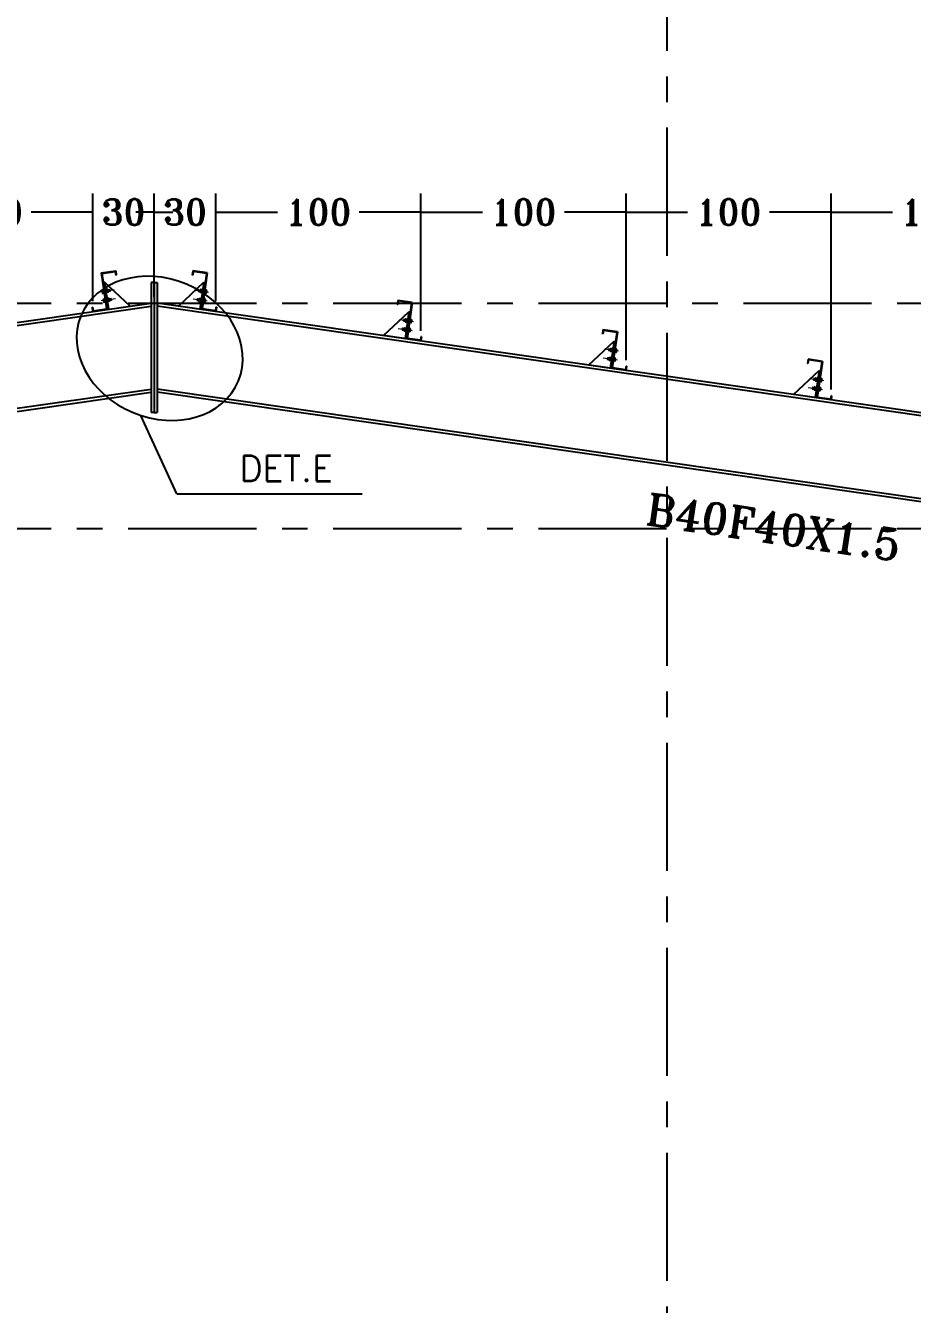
# Model space of a CAD drawing. Header units: inches. Extents: x 460503 to 460688, y 47570 to 48852.
# Drawn here: x 460538.18 to 460546.83, y 47970.78 to 47983.25 of the extents above; entities that cross this region are included whole.
import ezdxf

# ---------------------------------------------------------------- set-up
doc = ezdxf.new("R2010")
doc.units = ezdxf.units.IN
doc.header["$MEASUREMENT"] = 0
doc.linetypes.add('CENTER', pattern=[2, 1.25, -0.25, 0.25, -0.25])
doc.layers.add('2', color=2, linetype='Continuous', lineweight=9)
doc.layers.add('TEXT', color=250, linetype='Continuous', lineweight=30)
for name, color, linetype in [('2Y', 2, 'Continuous'), ('3G', 3, 'Continuous'), ('AXE', 1, 'CENTER'), ('TIE', 2, 'Continuous')]:
    doc.layers.add(name, color=color, linetype=linetype)
doc.styles.add('ROMANC', font='TXT.shx')
doc.styles.add('ROMANT', font='romant')
doc.dimstyles.new('1-50', dxfattribs={"dimscale": 0, "dimtxt": 0.25, "dimasz": 0.18, "dimexe": 0.18, "dimexo": 0.0625, "dimgap": 0.09, "dimtad": 0, "dimdec": 0, "dimlfac": 50, "dimzin": 0, "dimdsep": 46, "dimtxsty": 'ROMANT', "dimblk": 'OBLIQUE', "dimcen": 0.09, "dimclrd": 1, "dimclre": 1, "dimclrt": 2, "dimadec": 0, "dimazin": 0, "dimtfac": 1, "dimtdec": 0, "dimtofl": 0, "dimtmove": 2, "dimatfit": 3, "dimldrblk": 'OBLIQUE', "dimfxl": 0.18, "dimtolj": 1, "dimtzin": 0, "dimarcsym": 0})

# ---------------------------------------------------------------- blocks, each defined once
blk = doc.blocks.new('TIE')
at = {"layer": 'TIE'}
for p, q in [((-3.48, 20), (4.44, 21.17)), ((4.44, 21.17), (4.78, 18.9)), ((-3.48, 20), (-0.54, 0.21)), ((-3.13, 19.74), (4.19, 20.83)), ((-3.13, 19.74), (-0.2, -0.04)), ((-1.61, 14.91), (-2.4, 14.8)), ((-1.61, 14.91), (-2.4, 14.8)), ((12.45, 1.85), (-1.61, 14.91)), ((-1.61, 14.91), (0.59, 0.09)), ((4.19, 20.83), (4.48, 18.85)), ((4.48, 18.85), (4.78, 18.9)), ((-8.45, 1.06), (-8.15, 1.1)), ((-8.45, 1.06), (-8.11, -1.22)), ((-8.15, 1.1), (-7.86, -0.87)), ((-7.86, -0.87), (-0.54, 0.21)), ((-0.2, -0.04), (12.45, 1.85)), ((-8.11, -1.22), (-0.2, -0.04))]:
    blk.add_line(p, q, dxfattribs=at)
blk = doc.blocks.new('*D569')
at = {"color": 1, "lineweight": -2, "transparency": 16777216}
for p, q in [((460538.838, 47980.564), (460538.838, 47981.614)), ((460539.438, 47980.609), (460539.438, 47981.614)), ((460538.838, 47981.434), (460538.658, 47981.434)), ((460539.438, 47981.434), (460539.618, 47981.434))]:
    blk.add_line(p, q, dxfattribs=at)
at = {"layer": 'Defpoints', "color": 0, "transparency": 16777216}
for p in [(460538.838, 47981.434), (460538.838, 47980.502), (460539.438, 47980.547)]:
    blk.add_point(p, dxfattribs=at)
at = {"color": 2, "transparency": 16777216, "insert": (460539.138, 47981.434), "char_height": 0.25, "attachment_point": 5, "style": 'ROMANT'}
blk.add_mtext('\\A1;30', dxfattribs=at)
blk = doc.blocks.new('_OBLIQUE')
blk = doc.blocks.new('*D570')
at = {"color": 1, "lineweight": -2, "transparency": 16777216}
for p, q in [((460536.838, 47980.277), (460536.838, 47981.614)), ((460538.838, 47980.564), (460538.838, 47981.614)), ((460536.838, 47981.434), (460537.438, 47981.434)), ((460538.838, 47981.434), (460538.237, 47981.434))]:
    blk.add_line(p, q, dxfattribs=at)
at = {"layer": 'Defpoints', "color": 0, "transparency": 16777216}
for p in [(460536.838, 47981.434), (460538.838, 47980.502), (460536.838, 47980.215)]:
    blk.add_point(p, dxfattribs=at)
at = {"color": 2, "transparency": 16777216, "insert": (460537.838, 47981.434), "char_height": 0.25, "attachment_point": 5, "style": 'ROMANT'}
blk.add_mtext('\\A1;100', dxfattribs=at)
blk = doc.blocks.new('*D560')
at = {"color": 1, "lineweight": -2, "transparency": 16777216}
for p, q in [((460539.438, 47980.609), (460539.438, 47981.614)), ((460540.039, 47980.564), (460540.039, 47981.614)), ((460539.438, 47981.434), (460539.258, 47981.434)), ((460540.039, 47981.434), (460540.219, 47981.434))]:
    blk.add_line(p, q, dxfattribs=at)
at = {"layer": 'Defpoints', "color": 0, "transparency": 16777216}
for p in [(460540.039, 47981.434), (460539.438, 47980.547), (460540.039, 47980.502)]:
    blk.add_point(p, dxfattribs=at)
at = {"color": 2, "transparency": 16777216, "insert": (460539.738, 47981.434), "char_height": 0.25, "attachment_point": 5, "rotation": 0, "style": 'ROMANT'}
blk.add_mtext('\\A1;30', dxfattribs=at)
blk = doc.blocks.new('*D561')
at = {"color": 1, "lineweight": -2, "transparency": 16777216}
for p, q in [((460540.039, 47980.564), (460540.039, 47981.614)), ((460542.039, 47980.277), (460542.039, 47981.614)), ((460540.039, 47981.434), (460540.639, 47981.434)), ((460542.039, 47981.434), (460541.438, 47981.434))]:
    blk.add_line(p, q, dxfattribs=at)
at = {"layer": 'Defpoints', "color": 0, "transparency": 16777216}
for p in [(460542.039, 47981.434), (460540.039, 47980.502), (460542.039, 47980.215)]:
    blk.add_point(p, dxfattribs=at)
at = {"color": 2, "transparency": 16777216, "insert": (460541.039, 47981.434), "char_height": 0.25, "attachment_point": 5, "rotation": 0, "style": 'ROMANT'}
blk.add_mtext('\\A1;100', dxfattribs=at)
blk = doc.blocks.new('*D562')
at = {"color": 1, "lineweight": -2, "transparency": 16777216}
for p, q in [((460542.039, 47980.277), (460542.039, 47981.614)), ((460544.039, 47979.99), (460544.039, 47981.614)), ((460542.039, 47981.434), (460542.639, 47981.434)), ((460544.039, 47981.434), (460543.438, 47981.434))]:
    blk.add_line(p, q, dxfattribs=at)
at = {"layer": 'Defpoints', "color": 0, "transparency": 16777216}
for p in [(460544.039, 47981.434), (460542.039, 47980.215), (460544.039, 47979.928)]:
    blk.add_point(p, dxfattribs=at)
at = {"color": 2, "transparency": 16777216, "insert": (460543.039, 47981.434), "char_height": 0.25, "attachment_point": 5, "rotation": 0, "style": 'ROMANT'}
blk.add_mtext('\\A1;100', dxfattribs=at)
blk = doc.blocks.new('*D563')
at = {"color": 1, "lineweight": -2, "transparency": 16777216}
for p, q in [((460544.039, 47979.99), (460544.039, 47981.614)), ((460546.039, 47979.703), (460546.039, 47981.614)), ((460544.039, 47981.434), (460544.639, 47981.434)), ((460546.039, 47981.434), (460545.438, 47981.434))]:
    blk.add_line(p, q, dxfattribs=at)
at = {"layer": 'Defpoints', "color": 0, "transparency": 16777216}
for p in [(460546.039, 47981.434), (460544.039, 47979.928), (460546.039, 47979.641)]:
    blk.add_point(p, dxfattribs=at)
at = {"color": 2, "transparency": 16777216, "insert": (460545.039, 47981.434), "char_height": 0.25, "attachment_point": 5, "rotation": 0, "style": 'ROMANT'}
blk.add_mtext('\\A1;100', dxfattribs=at)
blk = doc.blocks.new('*D564')
at = {"color": 1, "lineweight": -2, "transparency": 16777216}
for p, q in [((460546.039, 47979.703), (460546.039, 47981.614)), ((460548.039, 47979.416), (460548.039, 47981.614)), ((460546.039, 47981.434), (460546.639, 47981.434)), ((460548.039, 47981.434), (460547.438, 47981.434))]:
    blk.add_line(p, q, dxfattribs=at)
at = {"layer": 'Defpoints', "color": 0, "transparency": 16777216}
for p in [(460548.039, 47981.434), (460546.039, 47979.641), (460548.039, 47979.354)]:
    blk.add_point(p, dxfattribs=at)
at = {"color": 2, "transparency": 16777216, "insert": (460547.039, 47981.434), "char_height": 0.25, "attachment_point": 5, "rotation": 0, "style": 'ROMANT'}
blk.add_mtext('\\A1;100', dxfattribs=at)

msp = doc.modelspace()

# ---------------------------------------------------------------- linework, layer by layer
at = {"layer": '2'}
for p, q in [((460539.04735808, 47980.6743121), (460538.90934863, 47980.65429814)), ((460538.92550081, 47980.66971628), (460538.92921271, 47980.64412025)), ((460538.9268529, 47980.66648379), (460538.92593336, 47980.66703321)), ((460538.92715033, 47980.66443282), (460538.92642474, 47980.66364482)), ((460538.92936599, 47980.64966515), (460538.92836535, 47980.65026303)), ((460538.92951833, 47980.64759314), (460538.92885673, 47980.64687463)), ((460538.92941396, 47980.6749569), (460538.93799562, 47980.6762014)), ((460538.92988874, 47980.66587699), (460538.93929504, 47980.66724108)), ((460538.93240183, 47980.64905835), (460538.94173558, 47980.65041192)), ((460538.93445333, 47980.6402071), (460538.943035, 47980.6414516)), ((460538.93799562, 47980.6762014), (460538.943035, 47980.6414516)), ((460538.94298078, 47980.67889549), (460538.9394707, 47980.67838646)), ((460538.94499033, 47980.67739496), (460538.95008061, 47980.64229415)), ((460538.94858008, 47980.6402846), (460538.94507, 47980.63977557)), ((460538.96531524, 47980.67316488), (460538.94600814, 47980.67037653)), ((460538.9683699, 47980.65210094), (460538.9490628, 47980.64931258)), ((460538.96429743, 47980.68018331), (460538.96938771, 47980.6450825)), ((460538.96930804, 47980.68270189), (460538.96579796, 47980.68219286)), ((460538.97131759, 47980.68120136), (460538.97640787, 47980.64610056)), ((460538.98450585, 47980.68293471), (460538.97134304, 47980.68102586)), ((460538.97134304, 47980.68102586), (460538.97638242, 47980.64627606)), ((460538.97490734, 47980.644091), (460538.97139726, 47980.64358198)), ((460538.98528879, 47980.67583082), (460538.97236815, 47980.67395709)), ((460538.98814207, 47980.65564482), (460538.97529397, 47980.65378161)), ((460538.98954522, 47980.64818492), (460538.97638242, 47980.64627606)), ((460538.98450585, 47980.68293471), (460538.98860767, 47980.67936327)), ((460538.98802719, 47980.677275), (460538.98875278, 47980.678063)), ((460538.98832462, 47980.67522402), (460538.98924417, 47980.6746746)), ((460538.98860767, 47980.67936327), (460538.99246356, 47980.65277441)), ((460539.00550828, 47980.67899362), (460538.98900828, 47980.67660081)), ((460538.99246356, 47980.65277441), (460538.98954522, 47980.64818492)), ((460539.00071342, 47980.65679135), (460538.98964378, 47980.67221866)), ((460538.99088047, 47980.657089), (460538.99167006, 47980.65794649)), ((460538.99577098, 47980.65607461), (460538.99102597, 47980.66268754)), ((460538.99132299, 47980.65505906), (460538.99216144, 47980.6545581)), ((460539.00565586, 47980.6575081), (460538.99167832, 47980.67698802)), ((460539.00856294, 47980.65792968), (460538.99206295, 47980.65553687)), ((460539.00799374, 47980.6618547), (460538.99662076, 47980.67770477)), ((460539.00661155, 47980.67138583), (460539.00156319, 47980.67842151)), ((460539.00550828, 47980.67899362), (460539.00856294, 47980.65792968)), ((460539.82869579, 47980.6743121), (460539.96670523, 47980.65429814)), ((460539.87054558, 47980.67899362), (460539.86749092, 47980.65792968)), ((460539.86749092, 47980.65792968), (460539.88399091, 47980.65553687)), ((460539.86806012, 47980.6618547), (460539.8794331, 47980.67770477)), ((460539.86944231, 47980.67138583), (460539.87449067, 47980.67842151)), ((460539.870398, 47980.6575081), (460539.88437554, 47980.67698802)), ((460539.87054558, 47980.67899362), (460539.88704558, 47980.67660081)), ((460539.87534044, 47980.65679135), (460539.88641008, 47980.67221866)), ((460539.88028288, 47980.65607461), (460539.88502789, 47980.66268754)), ((460539.88744619, 47980.67936327), (460539.8835903, 47980.65277441)), ((460539.8835903, 47980.65277441), (460539.88650864, 47980.64818492)), ((460539.88473087, 47980.65505906), (460539.88389242, 47980.6545581)), ((460539.88517339, 47980.657089), (460539.8843838, 47980.65794649)), ((460539.88650864, 47980.64818492), (460539.89967144, 47980.64627606)), ((460539.88772924, 47980.67522402), (460539.8868097, 47980.6746746)), ((460539.88802667, 47980.677275), (460539.88730108, 47980.678063)), ((460539.89154801, 47980.68293471), (460539.88744619, 47980.67936327)), ((460539.8879118, 47980.65564482), (460539.90075989, 47980.65378161)), ((460539.89076507, 47980.67583082), (460539.90368571, 47980.67395709)), ((460539.89154801, 47980.68293471), (460539.90471082, 47980.68102586)), ((460539.90473627, 47980.68120136), (460539.89964599, 47980.64610056)), ((460539.90471082, 47980.68102586), (460539.89967144, 47980.64627606)), ((460539.90114652, 47980.644091), (460539.9046566, 47980.64358198)), ((460539.91175643, 47980.68018331), (460539.90666615, 47980.6450825)), ((460539.90674582, 47980.68270189), (460539.9102559, 47980.68219286)), ((460539.90768396, 47980.65210094), (460539.92699106, 47980.64931258)), ((460539.91073862, 47980.67316488), (460539.93004573, 47980.67037653)), ((460539.93106353, 47980.67739496), (460539.92597325, 47980.64229415)), ((460539.92747378, 47980.6402846), (460539.93098386, 47980.63977557)), ((460539.93805824, 47980.6762014), (460539.93301887, 47980.6414516)), ((460539.94160053, 47980.6402071), (460539.93301887, 47980.6414516)), ((460539.93307308, 47980.67889549), (460539.93658317, 47980.67838646)), ((460539.94365203, 47980.64905835), (460539.93431828, 47980.65041192)), ((460539.94616512, 47980.66587699), (460539.93675883, 47980.66724108)), ((460539.9466399, 47980.6749569), (460539.93805824, 47980.6762014)), ((460539.94653553, 47980.64759314), (460539.94719713, 47980.64687463)), ((460539.94668787, 47980.64966515), (460539.94768851, 47980.65026303)), ((460539.95055305, 47980.66971628), (460539.94684115, 47980.64412025)), ((460539.94890353, 47980.66443282), (460539.94962912, 47980.66364482)), ((460539.94920096, 47980.66648379), (460539.9501205, 47980.66703321)), ((460539.05975206, 47980.58699678), (460538.92174261, 47980.56698282)), ((460538.93815764, 47980.58243908), (460538.94186955, 47980.55684305)), ((460538.93950974, 47980.57920659), (460538.93859019, 47980.57975601)), ((460538.93980717, 47980.57715562), (460538.93908157, 47980.57636762)), ((460538.94202283, 47980.56238795), (460538.94102218, 47980.56298583)), ((460538.94217517, 47980.56031594), (460538.94151357, 47980.55959743)), ((460538.9420708, 47980.5876797), (460538.95065246, 47980.5889242)), ((460538.94254557, 47980.57859979), (460538.95195187, 47980.57996388)), ((460538.94505866, 47980.56178115), (460538.95439242, 47980.56313472)), ((460538.94711017, 47980.5529299), (460538.95569183, 47980.5541744)), ((460538.95065246, 47980.5889242), (460538.95569183, 47980.5541744)), ((460538.95563761, 47980.59161829), (460538.95212753, 47980.59110926)), ((460538.95764717, 47980.59011776), (460538.96273744, 47980.55501695)), ((460538.96123692, 47980.5530074), (460538.95772684, 47980.55249837)), ((460538.97797207, 47980.58588768), (460538.95866497, 47980.58309933)), ((460538.98102674, 47980.56482374), (460538.96171964, 47980.56203538)), ((460538.97695427, 47980.59290611), (460538.98204455, 47980.5578053)), ((460538.98196488, 47980.59542469), (460538.97845479, 47980.59491566)), ((460538.98397443, 47980.59392416), (460538.98906471, 47980.55882336)), ((460538.99716268, 47980.59565751), (460538.98399988, 47980.59374866)), ((460538.98399988, 47980.59374866), (460538.98903926, 47980.55899886)), ((460538.98756418, 47980.5568138), (460538.9840541, 47980.55630478)), ((460538.99794562, 47980.58855362), (460538.98502499, 47980.58667989)), ((460539.0007989, 47980.56836762), (460538.98795081, 47980.56650441)), ((460539.00220206, 47980.56090772), (460538.98903926, 47980.55899886)), ((460538.99716268, 47980.59565751), (460539.00126451, 47980.59208607)), ((460539.00068402, 47980.5899978), (460539.00140962, 47980.5907858)), ((460539.00098145, 47980.58794682), (460539.001901, 47980.5873974)), ((460539.00126451, 47980.59208607), (460539.00512039, 47980.56549721)), ((460539.01816511, 47980.59171642), (460539.00166512, 47980.58932361)), ((460539.00512039, 47980.56549721), (460539.00220206, 47980.56090772)), ((460539.01337026, 47980.56951415), (460539.00230061, 47980.58494146)), ((460539.0035373, 47980.5698118), (460539.00432689, 47980.57066929)), ((460539.00842782, 47980.56879741), (460539.0036828, 47980.57541034)), ((460539.00397982, 47980.56778186), (460539.00481827, 47980.5672809)), ((460539.01831269, 47980.5702309), (460539.00433516, 47980.58971082)), ((460539.02121978, 47980.57065248), (460539.00471979, 47980.56825967)), ((460539.02065058, 47980.5745775), (460539.00927759, 47980.59042757)), ((460539.01926839, 47980.58410863), (460539.01422003, 47980.59114431)), ((460539.01816511, 47980.59171642), (460539.02121978, 47980.57065248)), ((460539.8163018, 47980.58699678), (460539.95431125, 47980.56698282)), ((460539.85788875, 47980.59171642), (460539.85483408, 47980.57065248)), ((460539.85483408, 47980.57065248), (460539.87133408, 47980.56825967)), ((460539.85540328, 47980.5745775), (460539.86677627, 47980.59042757)), ((460539.85678547, 47980.58410863), (460539.86183383, 47980.59114431)), ((460539.85774117, 47980.5702309), (460539.87171871, 47980.58971082)), ((460539.85788875, 47980.59171642), (460539.87438874, 47980.58932361)), ((460539.86268361, 47980.56951415), (460539.87375325, 47980.58494146)), ((460539.86762604, 47980.56879741), (460539.87237106, 47980.57541034)), ((460539.87478935, 47980.59208607), (460539.87093347, 47980.56549721)), ((460539.87093347, 47980.56549721), (460539.8738518, 47980.56090772)), ((460539.87207404, 47980.56778186), (460539.87123559, 47980.5672809)), ((460539.87251656, 47980.5698118), (460539.87172697, 47980.57066929)), ((460539.8738518, 47980.56090772), (460539.88701461, 47980.55899886)), ((460539.87507241, 47980.58794682), (460539.87415286, 47980.5873974)), ((460539.87536984, 47980.5899978), (460539.87464424, 47980.5907858)), ((460539.87889118, 47980.59565751), (460539.87478935, 47980.59208607)), ((460539.87525496, 47980.56836762), (460539.88810305, 47980.56650441)), ((460539.87810824, 47980.58855362), (460539.89102888, 47980.58667989)), ((460539.87889118, 47980.59565751), (460539.89205398, 47980.59374866)), ((460539.89207943, 47980.59392416), (460539.88698915, 47980.55882336)), ((460539.89205398, 47980.59374866), (460539.88701461, 47980.55899886)), ((460539.88848968, 47980.5568138), (460539.89199976, 47980.55630478)), ((460539.89909959, 47980.59290611), (460539.89400932, 47980.5578053)), ((460539.89408899, 47980.59542469), (460539.89759907, 47980.59491566)), ((460539.89502712, 47980.56482374), (460539.91433422, 47980.56203538)), ((460539.89808179, 47980.58588768), (460539.91738889, 47980.58309933)), ((460539.91840669, 47980.59011776), (460539.91331642, 47980.55501695)), ((460539.91481694, 47980.5530074), (460539.91832702, 47980.55249837)), ((460539.9254014, 47980.5889242), (460539.92036203, 47980.5541744)), ((460539.92894369, 47980.5529299), (460539.92036203, 47980.5541744)), ((460539.92041625, 47980.59161829), (460539.92392633, 47980.59110926)), ((460539.9309952, 47980.56178115), (460539.92166144, 47980.56313472)), ((460539.93350829, 47980.57859979), (460539.92410199, 47980.57996388)), ((460539.93398307, 47980.5876797), (460539.9254014, 47980.5889242)), ((460539.93387869, 47980.56031594), (460539.93454029, 47980.55959743)), ((460539.93403103, 47980.56238795), (460539.93503168, 47980.56298583)), ((460539.93789622, 47980.58243908), (460539.93418431, 47980.55684305)), ((460539.93624669, 47980.57715562), (460539.93697229, 47980.57636762)), ((460539.93654412, 47980.57920659), (460539.93746367, 47980.57975601)), ((460541.8286165, 47980.3867418), (460541.96662595, 47980.36672784)), ((460541.8704663, 47980.39142332), (460541.86741163, 47980.37035938)), ((460541.86798083, 47980.3742844), (460541.87935382, 47980.39013447)), ((460541.86936303, 47980.38381553), (460541.87441138, 47980.39085121)), ((460541.87031872, 47980.3699378), (460541.88429626, 47980.38941772)), ((460541.8704663, 47980.39142332), (460541.8869663, 47980.38903051)), ((460541.87526116, 47980.36922105), (460541.8863308, 47980.38464836)), ((460541.8873669, 47980.39179297), (460541.88351102, 47980.36520411)), ((460541.88764996, 47980.38765372), (460541.88673041, 47980.3871043)), ((460541.88794739, 47980.3897047), (460541.88722179, 47980.3904927)), ((460541.89146873, 47980.39536442), (460541.8873669, 47980.39179297)), ((460541.89068579, 47980.38826053), (460541.90360643, 47980.38638679)), ((460541.89146873, 47980.39536442), (460541.90463153, 47980.39345556)), ((460541.90465698, 47980.39363107), (460541.89956671, 47980.35853026)), ((460541.90463153, 47980.39345556), (460541.89959216, 47980.35870576)), ((460541.91167715, 47980.39261301), (460541.90658687, 47980.3575122)), ((460541.90666654, 47980.39513159), (460541.91017662, 47980.39462256)), ((460541.91065934, 47980.38559458), (460541.92996644, 47980.38280623)), ((460541.93098425, 47980.38982466), (460541.92589397, 47980.35472385)), ((460541.93797896, 47980.3886311), (460541.93293958, 47980.3538813)), ((460541.9329938, 47980.39132519), (460541.93650388, 47980.39081616)), ((460541.94608584, 47980.37830669), (460541.93667954, 47980.37967078)), ((460541.94656062, 47980.3873866), (460541.93797896, 47980.3886311)), ((460541.95047377, 47980.38214598), (460541.94676186, 47980.35654995)), ((460541.94882424, 47980.37686252), (460541.94954984, 47980.37607452)), ((460541.94912167, 47980.37891349), (460541.95004122, 47980.37946291)), ((460541.81622252, 47980.29942648), (460541.95423197, 47980.27941252)), ((460541.85780946, 47980.30414612), (460541.8547548, 47980.28308218)), ((460541.8547548, 47980.28308218), (460541.87125479, 47980.28068937)), ((460541.855324, 47980.2870072), (460541.86669698, 47980.30285727)), ((460541.85670619, 47980.29653833), (460541.86175455, 47980.30357401)), ((460541.85766188, 47980.2826606), (460541.87163942, 47980.30214052)), ((460541.85780946, 47980.30414612), (460541.87430946, 47980.30175331)), ((460541.86260432, 47980.28194385), (460541.87367396, 47980.29737116)), ((460541.86741163, 47980.37035938), (460541.88391163, 47980.36796657)), ((460541.86754676, 47980.28122711), (460541.87229177, 47980.28784004)), ((460541.87471007, 47980.30451577), (460541.87085418, 47980.27792691)), ((460541.87085418, 47980.27792691), (460541.87377252, 47980.27333742)), ((460541.87199475, 47980.28021156), (460541.8711563, 47980.2797106)), ((460541.87243727, 47980.2822415), (460541.87164769, 47980.28309899)), ((460541.87377252, 47980.27333742), (460541.88693532, 47980.27142856)), ((460541.87499312, 47980.30037653), (460541.87407358, 47980.2998271)), ((460541.87529055, 47980.3024275), (460541.87456496, 47980.3032155)), ((460541.87881189, 47980.30808722), (460541.87471007, 47980.30451577)), ((460541.87517568, 47980.28079732), (460541.88802377, 47980.27893411)), ((460541.87802896, 47980.30098333), (460541.89094959, 47980.29910959)), ((460541.87881189, 47980.30808722), (460541.8919747, 47980.30617836)), ((460541.88020359, 47980.36850431), (460541.88494861, 47980.37511724)), ((460541.88351102, 47980.36520411), (460541.88642935, 47980.36061462)), ((460541.88465159, 47980.36748876), (460541.88381314, 47980.3669878)), ((460541.88509411, 47980.3695187), (460541.88430452, 47980.37037619)), ((460541.88642935, 47980.36061462), (460541.89959216, 47980.35870576)), ((460541.89200015, 47980.30635387), (460541.88690987, 47980.27125306)), ((460541.8919747, 47980.30617836), (460541.88693532, 47980.27142856)), ((460541.88783251, 47980.36807452), (460541.9006806, 47980.36621131)), ((460541.8884104, 47980.2692435), (460541.89192048, 47980.26873448)), ((460541.89902031, 47980.30533581), (460541.89393003, 47980.270235)), ((460541.8940097, 47980.30785439), (460541.89751978, 47980.30734536)), ((460541.89494784, 47980.27725344), (460541.91425494, 47980.27446509)), ((460541.8980025, 47980.29831738), (460541.91730961, 47980.29552903)), ((460541.90106723, 47980.3565207), (460541.90457731, 47980.35601168)), ((460541.90760467, 47980.36453064), (460541.92691177, 47980.36174229)), ((460541.91832741, 47980.30254746), (460541.91323713, 47980.26744665)), ((460541.91473766, 47980.2654371), (460541.91824774, 47980.26492807)), ((460541.92532212, 47980.3013539), (460541.92028275, 47980.2666041)), ((460541.92886441, 47980.2653596), (460541.92028275, 47980.2666041)), ((460541.92033697, 47980.30404799), (460541.92384705, 47980.30353896)), ((460541.93091592, 47980.27421085), (460541.92158216, 47980.27556442)), ((460541.933429, 47980.29102949), (460541.92402271, 47980.29239358)), ((460541.93390378, 47980.3001094), (460541.92532212, 47980.3013539)), ((460541.9273945, 47980.3527143), (460541.93090458, 47980.35220527)), ((460541.94152124, 47980.3526368), (460541.93293958, 47980.3538813)), ((460541.93379941, 47980.27274564), (460541.93446101, 47980.27202713)), ((460541.93395175, 47980.27481765), (460541.93495239, 47980.27541553)), ((460541.93781693, 47980.29486878), (460541.93410503, 47980.26927275)), ((460541.94357275, 47980.36148805), (460541.934239, 47980.36284162)), ((460541.93616741, 47980.28958532), (460541.936893, 47980.28879732)), ((460541.93646484, 47980.29163629), (460541.93738438, 47980.29218571)), ((460541.94645624, 47980.36002284), (460541.94711785, 47980.35930433)), ((460541.94660858, 47980.36209485), (460541.94760923, 47980.36269273)), ((460543.81614324, 47980.01185619), (460543.95415268, 47979.99184222)), ((460543.82853722, 47980.0991715), (460543.96654666, 47980.07915754)), ((460543.85773018, 47980.01657582), (460543.85467551, 47979.99551188)), ((460543.85524471, 47979.99943691), (460543.8666177, 47980.01528697)), ((460543.85662691, 47980.00896803), (460543.86167526, 47980.01600371)), ((460543.8575826, 47979.9950903), (460543.87156014, 47980.01457022)), ((460543.85773018, 47980.01657582), (460543.87423018, 47980.01418302)), ((460543.86252504, 47979.99437356), (460543.87359468, 47980.00980086)), ((460543.87038702, 47980.10385302), (460543.86733235, 47980.08278908)), ((460543.86733235, 47980.08278908), (460543.88383234, 47980.08039627)), ((460543.86790155, 47980.0867141), (460543.87927454, 47980.10256417)), ((460543.86928374, 47980.09624523), (460543.8743321, 47980.10328091)), ((460543.87023944, 47980.0823675), (460543.88421697, 47980.10184742)), ((460543.87038702, 47980.10385302), (460543.88688701, 47980.10146021)), ((460543.87463078, 47980.01694548), (460543.8707749, 47979.99035661)), ((460543.87491384, 47980.01280623), (460543.87399429, 47980.0122568)), ((460543.87521127, 47980.0148572), (460543.87448567, 47980.0156452)), ((460543.87873261, 47980.02051692), (460543.87463078, 47980.01694548)), ((460543.87518187, 47980.08165076), (460543.88625152, 47980.09707806)), ((460543.87794967, 47980.01341303), (460543.89087031, 47980.01153929)), ((460543.87873261, 47980.02051692), (460543.89189541, 47980.01860806)), ((460543.88012431, 47980.08093401), (460543.88486932, 47980.08754694)), ((460543.88728762, 47980.10422268), (460543.88343173, 47980.07763381)), ((460543.88343173, 47980.07763381), (460543.88635007, 47980.07304432)), ((460543.88457231, 47980.07991847), (460543.88373386, 47980.0794175)), ((460543.88501483, 47980.0819484), (460543.88422524, 47980.08280589)), ((460543.88635007, 47980.07304432), (460543.89951287, 47980.07113546)), ((460543.88757068, 47980.10008343), (460543.88665113, 47980.099534)), ((460543.89192086, 47980.01878357), (460543.88683059, 47979.98368276)), ((460543.89189541, 47980.01860806), (460543.88685604, 47979.98385826)), ((460543.8878681, 47980.1021344), (460543.88714251, 47980.1029224)), ((460543.89138945, 47980.10779412), (460543.88728762, 47980.10422268)), ((460543.88775323, 47980.08050423), (460543.90060132, 47980.07864101)), ((460543.89060651, 47980.10069023), (460543.90352714, 47980.09881649)), ((460543.89138945, 47980.10779412), (460543.90455225, 47980.10588526)), ((460543.89894103, 47980.01776551), (460543.89385075, 47979.9826647)), ((460543.89393042, 47980.02028409), (460543.8974405, 47980.01977507)), ((460543.89792322, 47980.01074708), (460543.91723032, 47980.00795873)), ((460543.9045777, 47980.10606077), (460543.89948742, 47980.07095996)), ((460543.90455225, 47980.10588526), (460543.89951287, 47980.07113546)), ((460543.90098795, 47980.0689504), (460543.90449803, 47980.06844138)), ((460543.91159786, 47980.10504271), (460543.90650758, 47980.0699419)), ((460543.90658725, 47980.10756129), (460543.91009733, 47980.10705227)), ((460543.90752539, 47980.07696034), (460543.92683249, 47980.07417199)), ((460543.91058006, 47980.09802428), (460543.92988716, 47980.09523593)), ((460543.91824813, 47980.01497716), (460543.91315785, 47979.97987635)), ((460543.92524284, 47980.0137836), (460543.92020346, 47979.9790338)), ((460543.92025768, 47980.01647769), (460543.92376776, 47980.01596866)), ((460543.93334972, 47980.00345919), (460543.92394342, 47980.00482328)), ((460543.9338245, 47980.0125391), (460543.92524284, 47980.0137836)), ((460543.93090496, 47980.10225436), (460543.92581469, 47980.06715355)), ((460543.92731521, 47980.065144), (460543.93082529, 47980.06463497)), ((460543.93789967, 47980.1010608), (460543.9328603, 47980.066311)), ((460543.94144196, 47980.0650665), (460543.9328603, 47980.066311)), ((460543.93291452, 47980.10375489), (460543.9364246, 47980.10324586)), ((460543.93773765, 47980.00729848), (460543.93402574, 47979.98170245)), ((460543.94349347, 47980.07391775), (460543.93415971, 47980.07527132)), ((460543.93608812, 47980.00201502), (460543.93681372, 47980.00122702)), ((460543.93638555, 47980.00406599), (460543.9373051, 47980.00461541)), ((460543.94600656, 47980.09073639), (460543.93660026, 47980.09210048)), ((460543.94648133, 47980.0998163), (460543.93789967, 47980.1010608)), ((460543.94637696, 47980.07245254), (460543.94703856, 47980.07173403)), ((460543.9465293, 47980.07452455), (460543.94752994, 47980.07512243)), ((460543.95039448, 47980.09457568), (460543.94668258, 47980.06897965)), ((460543.94874496, 47980.08929222), (460543.94947056, 47980.08850422)), ((460543.94904239, 47980.09134319), (460543.94996194, 47980.09189261)), ((460543.85467551, 47979.99551188), (460543.87117551, 47979.99311907)), ((460543.86746748, 47979.99365681), (460543.87221249, 47980.00026974)), ((460543.8707749, 47979.99035661), (460543.87369323, 47979.98576712)), ((460543.87191547, 47979.99264127), (460543.87107702, 47979.9921403)), ((460543.87235799, 47979.9946712), (460543.8715684, 47979.99552869)), ((460543.87369323, 47979.98576712), (460543.88685604, 47979.98385826)), ((460543.87509639, 47979.99322703), (460543.88794448, 47979.99136381)), ((460543.88833111, 47979.9816732), (460543.89184119, 47979.98116418)), ((460543.89486855, 47979.98968314), (460543.91417565, 47979.98689479)), ((460543.91465838, 47979.9778668), (460543.91816846, 47979.97735777)), ((460543.92878512, 47979.9777893), (460543.92020346, 47979.9790338)), ((460543.93083663, 47979.98664055), (460543.92150288, 47979.98799412)), ((460543.93372012, 47979.98517534), (460543.93438173, 47979.98445683)), ((460543.93387246, 47979.98724735), (460543.93487311, 47979.98784523)), ((460545.82845792, 47979.81160121), (460545.96646737, 47979.79158724)), ((460545.87030772, 47979.81628273), (460545.86725305, 47979.79521879)), ((460545.86725305, 47979.79521879), (460545.88375305, 47979.79282598)), ((460545.86782225, 47979.79914381), (460545.87919524, 47979.81499387)), ((460545.86920444, 47979.80867493), (460545.8742528, 47979.81571062)), ((460545.87016014, 47979.7947972), (460545.88413768, 47979.81427712)), ((460545.87030772, 47979.81628273), (460545.88680771, 47979.81388992)), ((460545.87510258, 47979.79408046), (460545.88617222, 47979.80950776)), ((460545.88004501, 47979.79336371), (460545.88479003, 47979.79997664)), ((460545.88720832, 47979.81665238), (460545.88335244, 47979.79006352)), ((460545.88335244, 47979.79006352), (460545.88627077, 47979.78547402)), ((460545.88449301, 47979.79234817), (460545.88365456, 47979.7918472)), ((460545.88493553, 47979.7943781), (460545.88414594, 47979.7952356)), ((460545.88627077, 47979.78547402), (460545.89943358, 47979.78356517)), ((460545.88749138, 47979.81251313), (460545.88657183, 47979.81196371)), ((460545.88778881, 47979.8145641), (460545.88706321, 47979.8153521)), ((460545.89131015, 47979.82022382), (460545.88720832, 47979.81665238)), ((460545.88767393, 47979.79293393), (460545.90052202, 47979.79107071)), ((460545.89052721, 47979.81311993), (460545.90344785, 47979.81124619)), ((460545.89131015, 47979.82022382), (460545.90447295, 47979.81831497)), ((460545.9044984, 47979.81849047), (460545.89940812, 47979.78338966)), ((460545.90447295, 47979.81831497), (460545.89943358, 47979.78356517)), ((460545.90090865, 47979.78138011), (460545.90441873, 47979.78087108)), ((460545.91151856, 47979.81747241), (460545.90642829, 47979.78237161)), ((460545.90650796, 47979.819991), (460545.91001804, 47979.81948197)), ((460545.90744609, 47979.78939004), (460545.92675319, 47979.78660169)), ((460545.91050076, 47979.81045398), (460545.92980786, 47979.80766563)), ((460545.93082566, 47979.81468406), (460545.92573539, 47979.77958326)), ((460545.92723591, 47979.7775737), (460545.93074599, 47979.77706467)), ((460545.93782038, 47979.8134905), (460545.932781, 47979.7787407)), ((460545.94136266, 47979.7774962), (460545.932781, 47979.7787407)), ((460545.93283522, 47979.81618459), (460545.9363453, 47979.81567556)), ((460545.94341417, 47979.78634745), (460545.93408042, 47979.78770102)), ((460545.94592726, 47979.80316609), (460545.93652096, 47979.80453018)), ((460545.94640204, 47979.812246), (460545.93782038, 47979.8134905)), ((460545.94629766, 47979.78488224), (460545.94695927, 47979.78416374)), ((460545.94645, 47979.78695426), (460545.94745065, 47979.78755213)), ((460545.95031519, 47979.80700538), (460545.94660328, 47979.78140935)), ((460545.94866566, 47979.80172192), (460545.94939126, 47979.80093392)), ((460545.94896309, 47979.80377289), (460545.94988264, 47979.80432232)), ((460545.81606394, 47979.72428589), (460545.95407338, 47979.70427192)), ((460545.85765088, 47979.72900553), (460545.85459621, 47979.70794159)), ((460545.85459621, 47979.70794159), (460545.87109621, 47979.70554878)), ((460545.85516542, 47979.71186661), (460545.8665384, 47979.72771667)), ((460545.85654761, 47979.72139773), (460545.86159596, 47979.72843342)), ((460545.8575033, 47979.70752), (460545.87148084, 47979.72699992)), ((460545.85765088, 47979.72900553), (460545.87415088, 47979.72661272)), ((460545.86244574, 47979.70680326), (460545.87351538, 47979.72223056)), ((460545.86738818, 47979.70608651), (460545.87213319, 47979.71269944)), ((460545.87455149, 47979.72937518), (460545.8706956, 47979.70278632)), ((460545.8706956, 47979.70278632), (460545.87361394, 47979.69819682)), ((460545.87183617, 47979.70507097), (460545.87099772, 47979.70457)), ((460545.87227869, 47979.7071009), (460545.8714891, 47979.7079584)), ((460545.87361394, 47979.69819682), (460545.88677674, 47979.69628797)), ((460545.87483454, 47979.72523593), (460545.87391499, 47979.72468651)), ((460545.87513197, 47979.7272869), (460545.87440637, 47979.7280749)), ((460545.87865331, 47979.73294662), (460545.87455149, 47979.72937518)), ((460545.87501709, 47979.70565673), (460545.88786519, 47979.70379351)), ((460545.87787037, 47979.72584273), (460545.89079101, 47979.72396899)), ((460545.87865331, 47979.73294662), (460545.89181611, 47979.73103777)), ((460545.89184157, 47979.73121327), (460545.88675129, 47979.69611246)), ((460545.89181611, 47979.73103777), (460545.88677674, 47979.69628797)), ((460545.88825181, 47979.69410291), (460545.8917619, 47979.69359388)), ((460545.89886173, 47979.73019521), (460545.89377145, 47979.69509441)), ((460545.89385112, 47979.7327138), (460545.8973612, 47979.73220477)), ((460545.89478925, 47979.70211284), (460545.91409636, 47979.69932449)), ((460545.89784392, 47979.72317678), (460545.91715102, 47979.72038843)), ((460545.91816883, 47979.72740686), (460545.91307855, 47979.69230606)), ((460545.91457908, 47979.6902965), (460545.91808916, 47979.68978747)), ((460545.92516354, 47979.7262133), (460545.92012416, 47979.6914635)), ((460545.92870583, 47979.690219), (460545.92012416, 47979.6914635)), ((460545.92017838, 47979.72890739), (460545.92368846, 47979.72839836)), ((460545.93075733, 47979.69907026), (460545.92142358, 47979.70042383)), ((460545.93327042, 47979.71588889), (460545.92386412, 47979.71725298)), ((460545.9337452, 47979.7249688), (460545.92516354, 47979.7262133)), ((460545.93364083, 47979.69760504), (460545.93430243, 47979.69688654)), ((460545.93379317, 47979.69967706), (460545.93479381, 47979.70027493)), ((460545.93765835, 47979.71972818), (460545.93394645, 47979.69413215)), ((460545.93600883, 47979.71444472), (460545.93673442, 47979.71365672)), ((460545.93630626, 47979.71649569), (460545.9372258, 47979.71704512))]:
    msp.add_line(p, q, dxfattribs=at)
for centre, radius, start, end in [((460538.93007769, 47980.67038001), 0.00462476, 98.25144292, 188.25144292), ((460538.929225, 47980.67045387), 0.00462476, 239.141982891, 278.25144292), ((460538.93055247, 47980.6613001), 0.00462476, 98.25144292, 137.36090295), ((460538.9337896, 47980.64478398), 0.00462476, 188.25144292, 278.25144292), ((460538.93173809, 47980.65363524), 0.00462476, 239.141982891, 278.25144292), ((460538.93292047, 47980.64446042), 0.00462476, 98.25144292, 137.36090295), ((460538.93972521, 47980.67663142), 0.0017734, 98.25144292, 188.25144292), ((460538.94323529, 47980.67714045), 0.0017734, 8.25144292, 98.25144292), ((460538.94481549, 47980.64153061), 0.0017734, 188.25144292, 278.25144292), ((460538.94832557, 47980.64203964), 0.0017734, 278.25144292, 8.25144292), ((460538.96605247, 47980.68043782), 0.0017734, 98.25144292, 188.25144292), ((460538.96956255, 47980.68094685), 0.0017734, 8.25144292, 98.25144292), ((460538.97114275, 47980.64533702), 0.0017734, 188.25144292, 278.25144292), ((460538.97465283, 47980.64584604), 0.0017734, 278.25144292, 8.25144292), ((460538.98462505, 47980.68040771), 0.00462476, 278.25144292, 317.36090295), ((460538.98595252, 47980.67125394), 0.00462476, 59.141982891, 98.25144292), ((460538.98747833, 47980.66022171), 0.00462476, 278.25144292, 317.36090295), ((460538.98895089, 47980.65108898), 0.00462476, 59.141982891, 98.25144292), ((460539.88710297, 47980.65108898), 0.00462476, 81.748557078, 120.858017111), ((460539.88857553, 47980.66022171), 0.00462476, 222.639097051, 261.748557078), ((460539.89010134, 47980.67125394), 0.00462476, 81.748557078, 120.858017111), ((460539.89142881, 47980.68040771), 0.00462476, 222.639097051, 261.748557078), ((460539.90140103, 47980.64584604), 0.0017734, 171.74855708, 261.748557078), ((460539.90491111, 47980.64533702), 0.0017734, 261.748557078, 351.74855708), ((460539.90649131, 47980.68094685), 0.0017734, 81.748557078, 171.74855708), ((460539.91000139, 47980.68043782), 0.0017734, 351.74855708, 81.748557078), ((460539.92772829, 47980.64203964), 0.0017734, 171.74855708, 261.748557078), ((460539.93123837, 47980.64153061), 0.0017734, 261.748557078, 351.74855708), ((460539.93281857, 47980.67714045), 0.0017734, 81.748557078, 171.74855708), ((460539.93632865, 47980.67663142), 0.0017734, 351.74855708, 81.748557078), ((460539.94226426, 47980.64478398), 0.00462476, 261.748557078, 351.74855708), ((460539.94431577, 47980.65363524), 0.00462476, 261.748557078, 300.858017111), ((460539.94313339, 47980.64446042), 0.00462476, 42.639097051, 81.748557078), ((460539.94682886, 47980.67045387), 0.00462476, 261.748557078, 300.858017111), ((460539.94550139, 47980.6613001), 0.00462476, 42.639097051, 81.748557078), ((460539.94597617, 47980.67038001), 0.00462476, 351.74855708, 81.748557078), ((460538.94273453, 47980.58310281), 0.00462476, 98.25144292, 188.25144292), ((460538.94188184, 47980.58317668), 0.00462476, 239.141982891, 278.25144292), ((460538.94320931, 47980.5740229), 0.00462476, 98.25144292, 137.36090295), ((460538.94644644, 47980.55750678), 0.00462476, 188.25144292, 278.25144292), ((460538.94439493, 47980.56635804), 0.00462476, 239.141982891, 278.25144292), ((460538.94557731, 47980.55718322), 0.00462476, 98.25144292, 137.36090295), ((460538.95238205, 47980.58935422), 0.0017734, 98.25144292, 188.25144292), ((460538.95589213, 47980.58986325), 0.0017734, 8.25144292, 98.25144292), ((460538.95747232, 47980.55425341), 0.0017734, 188.25144292, 278.25144292), ((460538.9609824, 47980.55476244), 0.0017734, 278.25144292, 8.25144292), ((460538.97870931, 47980.59316062), 0.0017734, 98.25144292, 188.25144292), ((460538.98221939, 47980.59366965), 0.0017734, 8.25144292, 98.25144292), ((460538.98379959, 47980.55805982), 0.0017734, 188.25144292, 278.25144292), ((460538.98730967, 47980.55856884), 0.0017734, 278.25144292, 8.25144292), ((460538.99728189, 47980.59313051), 0.00462476, 278.25144292, 317.36090295), ((460538.99860936, 47980.58397674), 0.00462476, 59.141982891, 98.25144292), ((460539.00013517, 47980.57294451), 0.00462476, 278.25144292, 317.36090295), ((460539.00160773, 47980.56381178), 0.00462476, 59.141982891, 98.25144292), ((460539.87444614, 47980.56381178), 0.00462476, 81.748557078, 120.858017111), ((460539.87591869, 47980.57294451), 0.00462476, 222.639097051, 261.748557078), ((460539.8774445, 47980.58397674), 0.00462476, 81.748557078, 120.858017111), ((460539.87877197, 47980.59313051), 0.00462476, 222.639097051, 261.748557078), ((460539.88874419, 47980.55856884), 0.0017734, 171.74855708, 261.748557078), ((460539.89225427, 47980.55805982), 0.0017734, 261.748557078, 351.74855708), ((460539.89383447, 47980.59366965), 0.0017734, 81.748557078, 171.74855708), ((460539.89734455, 47980.59316062), 0.0017734, 351.74855708, 81.748557078), ((460539.91507146, 47980.55476244), 0.0017734, 171.74855708, 261.748557078), ((460539.91858154, 47980.55425341), 0.0017734, 261.748557078, 351.74855708), ((460539.92016173, 47980.58986325), 0.0017734, 81.748557078, 171.74855708), ((460539.92367182, 47980.58935422), 0.0017734, 351.74855708, 81.748557078), ((460539.92960743, 47980.55750678), 0.00462476, 261.748557078, 351.74855708), ((460539.93165893, 47980.56635804), 0.00462476, 261.748557078, 300.858017111), ((460539.93047655, 47980.55718322), 0.00462476, 42.639097051, 81.748557078), ((460539.93417202, 47980.58317668), 0.00462476, 261.748557078, 300.858017111), ((460539.93284455, 47980.5740229), 0.00462476, 42.639097051, 81.748557078), ((460539.93331933, 47980.58310281), 0.00462476, 351.74855708, 81.748557078), ((460541.89002206, 47980.38368364), 0.00462476, 81.748557078, 120.858017111), ((460541.89134953, 47980.39283741), 0.00462476, 222.639097051, 261.748557078), ((460541.90641202, 47980.39337655), 0.0017734, 81.748557078, 171.74855708), ((460541.9099221, 47980.39286752), 0.0017734, 351.74855708, 81.748557078), ((460541.93273929, 47980.38957015), 0.0017734, 81.748557078, 171.74855708), ((460541.93624937, 47980.38906112), 0.0017734, 351.74855708, 81.748557078), ((460541.94674958, 47980.38288358), 0.00462476, 261.748557078, 300.858017111), ((460541.94542211, 47980.3737298), 0.00462476, 42.639097051, 81.748557078), ((460541.94589688, 47980.38280971), 0.00462476, 351.74855708, 81.748557078), ((460541.87436685, 47980.27624148), 0.00462476, 81.748557078, 120.858017111), ((460541.87583941, 47980.28537421), 0.00462476, 222.639097051, 261.748557078), ((460541.87736522, 47980.29640644), 0.00462476, 81.748557078, 120.858017111), ((460541.87869269, 47980.30556021), 0.00462476, 222.639097051, 261.748557078), ((460541.88702369, 47980.36351868), 0.00462476, 81.748557078, 120.858017111), ((460541.88849625, 47980.37265141), 0.00462476, 222.639097051, 261.748557078), ((460541.88866491, 47980.27099854), 0.0017734, 171.74855708, 261.748557078), ((460541.89217499, 47980.27048952), 0.0017734, 261.748557078, 351.74855708), ((460541.89375519, 47980.30609935), 0.0017734, 81.748557078, 171.74855708), ((460541.89726527, 47980.30559032), 0.0017734, 351.74855708, 81.748557078), ((460541.90132175, 47980.35827574), 0.0017734, 171.74855708, 261.748557078), ((460541.90483183, 47980.35776672), 0.0017734, 261.748557078, 351.74855708), ((460541.91499217, 47980.26719214), 0.0017734, 171.74855708, 261.748557078), ((460541.91850225, 47980.26668311), 0.0017734, 261.748557078, 351.74855708), ((460541.92008245, 47980.30229295), 0.0017734, 81.748557078, 171.74855708), ((460541.92359253, 47980.30178392), 0.0017734, 351.74855708, 81.748557078), ((460541.92764901, 47980.35446934), 0.0017734, 171.74855708, 261.748557078), ((460541.92952814, 47980.26993648), 0.00462476, 261.748557078, 351.74855708), ((460541.93115909, 47980.35396031), 0.0017734, 261.748557078, 351.74855708), ((460541.93157965, 47980.27878774), 0.00462476, 261.748557078, 300.858017111), ((460541.93039727, 47980.26961292), 0.00462476, 42.639097051, 81.748557078), ((460541.93409274, 47980.29560638), 0.00462476, 261.748557078, 300.858017111), ((460541.93276527, 47980.2864526), 0.00462476, 42.639097051, 81.748557078), ((460541.93324005, 47980.29553251), 0.00462476, 351.74855708, 81.748557078), ((460541.94218498, 47980.35721368), 0.00462476, 261.748557078, 351.74855708), ((460541.94423649, 47980.36606494), 0.00462476, 261.748557078, 300.858017111), ((460541.94305411, 47980.35689012), 0.00462476, 42.639097051, 81.748557078), ((460543.87728594, 47980.00883614), 0.00462476, 81.748557078, 120.858017111), ((460543.87861341, 47980.01798991), 0.00462476, 222.639097051, 261.748557078), ((460543.8869444, 47980.07594838), 0.00462476, 81.748557078, 120.858017111), ((460543.88841696, 47980.08508111), 0.00462476, 222.639097051, 261.748557078), ((460543.88994277, 47980.09611334), 0.00462476, 81.748557078, 120.858017111), ((460543.89127024, 47980.10526711), 0.00462476, 222.639097051, 261.748557078), ((460543.8936759, 47980.01852905), 0.0017734, 81.748557078, 171.74855708), ((460543.89718599, 47980.01802003), 0.0017734, 351.74855708, 81.748557078), ((460543.90124246, 47980.07070545), 0.0017734, 171.74855708, 261.748557078), ((460543.90475254, 47980.07019642), 0.0017734, 261.748557078, 351.74855708), ((460543.90633274, 47980.10580625), 0.0017734, 81.748557078, 171.74855708), ((460543.90984282, 47980.10529722), 0.0017734, 351.74855708, 81.748557078), ((460543.92000317, 47980.01472265), 0.0017734, 81.748557078, 171.74855708), ((460543.92351325, 47980.01421362), 0.0017734, 351.74855708, 81.748557078), ((460543.92756973, 47980.06689904), 0.0017734, 171.74855708, 261.748557078), ((460543.93107981, 47980.06639001), 0.0017734, 261.748557078, 351.74855708), ((460543.93266, 47980.10199985), 0.0017734, 81.748557078, 171.74855708), ((460543.93401346, 47980.00803608), 0.00462476, 261.748557078, 300.858017111), ((460543.93268599, 47979.99888231), 0.00462476, 42.639097051, 81.748557078), ((460543.93316076, 47980.00796221), 0.00462476, 351.74855708, 81.748557078), ((460543.93617008, 47980.10149082), 0.0017734, 351.74855708, 81.748557078), ((460543.94210569, 47980.06964339), 0.00462476, 261.748557078, 351.74855708), ((460543.9441572, 47980.07849464), 0.00462476, 261.748557078, 300.858017111), ((460543.94297482, 47980.06931983), 0.00462476, 42.639097051, 81.748557078), ((460543.94667029, 47980.09531328), 0.00462476, 261.748557078, 300.858017111), ((460543.94534282, 47980.08615951), 0.00462476, 42.639097051, 81.748557078), ((460543.9458176, 47980.09523941), 0.00462476, 351.74855708, 81.748557078), ((460543.87428757, 47979.98867118), 0.00462476, 81.748557078, 120.858017111), ((460543.87576013, 47979.99780391), 0.00462476, 222.639097051, 261.748557078), ((460543.88858563, 47979.98342825), 0.0017734, 171.74855708, 261.748557078), ((460543.89209571, 47979.98291922), 0.0017734, 261.748557078, 351.74855708), ((460543.91491289, 47979.97962184), 0.0017734, 171.74855708, 261.748557078), ((460543.91842297, 47979.97911281), 0.0017734, 261.748557078, 351.74855708), ((460543.92944886, 47979.98236619), 0.00462476, 261.748557078, 351.74855708), ((460543.93150037, 47979.99121744), 0.00462476, 261.748557078, 300.858017111), ((460543.93031799, 47979.98204263), 0.00462476, 42.639097051, 81.748557078), ((460545.88686511, 47979.78837808), 0.00462476, 81.748557078, 120.858017111), ((460545.88833766, 47979.79751081), 0.00462476, 222.639097051, 261.748557078), ((460545.88986347, 47979.80854304), 0.00462476, 81.748557078, 120.858017111), ((460545.89119094, 47979.81769681), 0.00462476, 222.639097051, 261.748557078), ((460545.90116316, 47979.78313515), 0.0017734, 171.74855708, 261.748557078), ((460545.90467325, 47979.78262612), 0.0017734, 261.748557078, 351.74855708), ((460545.90625344, 47979.81823596), 0.0017734, 81.748557078, 171.74855708), ((460545.90976352, 47979.81772693), 0.0017734, 351.74855708, 81.748557078), ((460545.92749043, 47979.77932874), 0.0017734, 171.74855708, 261.748557078), ((460545.93100051, 47979.77881971), 0.0017734, 261.748557078, 351.74855708), ((460545.93258071, 47979.81442955), 0.0017734, 81.748557078, 171.74855708), ((460545.93609079, 47979.81392052), 0.0017734, 351.74855708, 81.748557078), ((460545.9420264, 47979.78207309), 0.00462476, 261.748557078, 351.74855708), ((460545.9440779, 47979.79092434), 0.00462476, 261.748557078, 300.858017111), ((460545.94289552, 47979.78174953), 0.00462476, 42.639097051, 81.748557078), ((460545.94659099, 47979.80774298), 0.00462476, 261.748557078, 300.858017111), ((460545.94526352, 47979.79858921), 0.00462476, 42.639097051, 81.748557078), ((460545.9457383, 47979.80766912), 0.00462476, 351.74855708, 81.748557078), ((460545.87420827, 47979.70110088), 0.00462476, 81.748557078, 120.858017111), ((460545.87568083, 47979.71023361), 0.00462476, 222.639097051, 261.748557078), ((460545.87720664, 47979.72126584), 0.00462476, 81.748557078, 120.858017111), ((460545.87853411, 47979.73041962), 0.00462476, 222.639097051, 261.748557078), ((460545.88850633, 47979.69585795), 0.0017734, 171.74855708, 261.748557078), ((460545.89201641, 47979.69534892), 0.0017734, 261.748557078, 351.74855708), ((460545.89359661, 47979.73095876), 0.0017734, 81.748557078, 171.74855708), ((460545.89710669, 47979.73044973), 0.0017734, 351.74855708, 81.748557078), ((460545.91483359, 47979.69205154), 0.0017734, 171.74855708, 261.748557078), ((460545.91834367, 47979.69154251), 0.0017734, 261.748557078, 351.74855708), ((460545.91992387, 47979.72715235), 0.0017734, 81.748557078, 171.74855708), ((460545.92343395, 47979.72664332), 0.0017734, 351.74855708, 81.748557078), ((460545.92936956, 47979.69479589), 0.00462476, 261.748557078, 351.74855708), ((460545.93142107, 47979.70364714), 0.00462476, 261.748557078, 300.858017111), ((460545.93023869, 47979.69447233), 0.00462476, 42.639097051, 81.748557078), ((460545.93393416, 47979.72046578), 0.00462476, 261.748557078, 300.858017111), ((460545.93260669, 47979.71131201), 0.00462476, 42.639097051, 81.748557078), ((460545.93308147, 47979.72039192), 0.00462476, 351.74855708, 81.748557078)]:
    msp.add_arc(centre, radius, start, end, dxfattribs=at)
at = {"layer": '2Y'}
for q in [(460539.30682107, 47979.45030194, -0.00525864), (460541.46624221, 47978.68742107)]:
    msp.add_line((460539.65835337, 47978.68742107), q, dxfattribs=at)
at = {"layer": '2Y', "extrusion": (0, 0, -1)}
msp.add_ellipse((460539.49132448, 47980.10481269), major_axis=(0.76773116, -0.31833612), ratio=0.8162990064, start_param=-1.5707963268, end_param=4.7123889804, dxfattribs=at)
at = {"layer": '3G'}
for p, q in [((460539.40802693, 47980.74688431), (460539.40802693, 47979.4780392)), ((460539.43802693, 47980.74688431), (460539.40802693, 47980.74688431)), ((460539.40802693, 47980.74688431), (460539.40802693, 47979.4780392)), ((460539.43802693, 47980.74688431), (460539.40802693, 47980.74688431)), ((460539.43802693, 47980.74688431), (460539.43802693, 47979.4780392)), ((460539.43802693, 47980.74688431), (460539.43802693, 47979.4780392)), ((460539.43802693, 47980.74688431), (460539.46802693, 47980.74688431)), ((460539.43802693, 47980.74688431), (460539.43802693, 47979.4780392)), ((460539.43802693, 47980.74688431), (460539.46802693, 47980.74688431)), ((460539.43802693, 47980.74688431), (460539.43802693, 47979.4780392)), ((460539.46802693, 47980.74688431), (460539.46802693, 47979.4780392)), ((460539.46802693, 47980.74688431), (460539.46802693, 47979.4780392)), ((460526.43116392, 47978.68093015), (460539.40802693, 47980.54688431)), ((460526.43522259, 47978.6512052), (460539.40802693, 47980.51657576)), ((460552.44488994, 47978.68093015), (460539.46802693, 47980.54688431)), ((460552.44083127, 47978.6512052), (460539.46802693, 47980.51657576)), ((460526.54345388, 47977.85853986), (460539.40802693, 47979.70834775)), ((460526.54751255, 47977.82881491), (460539.40802693, 47979.6780392)), ((460552.33259998, 47977.85853986), (460539.46802693, 47979.70834775)), ((460552.32854131, 47977.82881491), (460539.46802693, 47979.6780392)), ((460539.43802693, 47979.4780392), (460539.40802693, 47979.4780392)), ((460539.43802693, 47979.4780392), (460539.40802693, 47979.4780392)), ((460539.43802693, 47979.4780392), (460539.46802693, 47979.4780392)), ((460539.43802693, 47979.4780392), (460539.46802693, 47979.4780392))]:
    msp.add_line(p, q, dxfattribs=at)
at = {"layer": 'AXE'}
for p, q in [((460544.43802693, 47988.25776545, 0.00499999), (460544.43802693, 47943.83236386, 0.00499999)), ((460513.18397456, 47980.54688431), (460569.12325063, 47980.54688431)), ((460513.18397456, 47978.34688431), (460569.12325063, 47978.34688431))]:
    msp.add_line(p, q, dxfattribs=at)

# ---------------------------------------------------------------- block references
at = {"layer": '2', "yscale": 0.01773399014778325, "zscale": 0.01773399014778325}
for p, xscale, rotation in [((460538.98135726, 47980.48570466), 0.01773399014778325, 359.6857205502883), ((460539.8946966, 47980.48570466), -0.01773399014778325, 0.3142794497117496), ((460541.89461731, 47980.19813436), -0.01773399014778325, 0.3142794497117496), ((460543.89453803, 47979.91056406), -0.01773399014778325, 0.3142794497117496), ((460545.89445873, 47979.62299376), -0.01773399014778325, 0.3142794497117496)]:
    msp.add_blockref('TIE', p, dxfattribs=dict(at, xscale=xscale, rotation=rotation))

# ---------------------------------------------------------------- texts
at = {"layer": '2Y', "style": 'ROMANC'}
msp.add_text('DET.E', height=0.249999306, dxfattribs=at).set_placement((460540.26883764, 47978.80863535))
at = {"layer": 'TEXT', "color": 2, "style": 'ROMANT'}
msp.add_text('B40F40X1.5', height=0.302224371, rotation=351.669798763, dxfattribs=at).set_placement((460544.21922458, 47978.39214975, 0.00000016))

# ---------------------------------------------------------------- dimensions: what is measured, and where the dimension line sits
for base, p1, p2, picture, middle in [((460536.83752308, 47981.43436233), (460538.83752308, 47980.50190923), (460536.83752308, 47980.21489031), '*D570', (460537.83752308, 47981.43436233)), ((460538.83752308, 47981.43436233), (460539.43802693, 47980.54688431), (460538.83752308, 47980.50190923), '*D569', (460539.13777501, 47981.43436233))]:
    dim = msp.add_linear_dim(base=base, p1=p1, p2=p2, dimstyle='1-50', override={"dimscale": 1})
    dim.commit()
    dim.dimension.update_dxf_attribs({"geometry": picture, "text_midpoint": middle})
for base, p1, p2, picture, middle in [((460540.03853078, 47981.43436233), (460539.43802693, 47980.54688431), (460540.03853078, 47980.50190923), '*D560', (460539.73827885, 47981.43436233)), ((460542.03853078, 47981.43436234), (460540.03853078, 47980.50190923), (460542.03853078, 47980.21489032), '*D561', (460541.03853078, 47981.43436234)), ((460544.03853078, 47981.43436234), (460542.03853078, 47980.21489032), (460544.03853078, 47979.92787141), '*D562', (460543.03853078, 47981.43436234)), ((460546.03853076, 47981.43436235), (460544.03853078, 47979.92787141), (460546.03853077, 47979.64085249), '*D563', (460545.03853077, 47981.43436234)), ((460548.03853078, 47981.43436235), (460546.03853077, 47979.64085249), (460548.03853078, 47979.35383358), '*D564', (460547.03853077, 47981.43436235))]:
    dim = msp.add_linear_dim(base=base, p1=p1, p2=p2, angle=180.000000124, dimstyle='1-50', override={"dimscale": 1})
    dim.commit()
    dim.dimension.update_dxf_attribs({"geometry": picture, "text_midpoint": middle})

doc.saveas('drawing.dxf')
